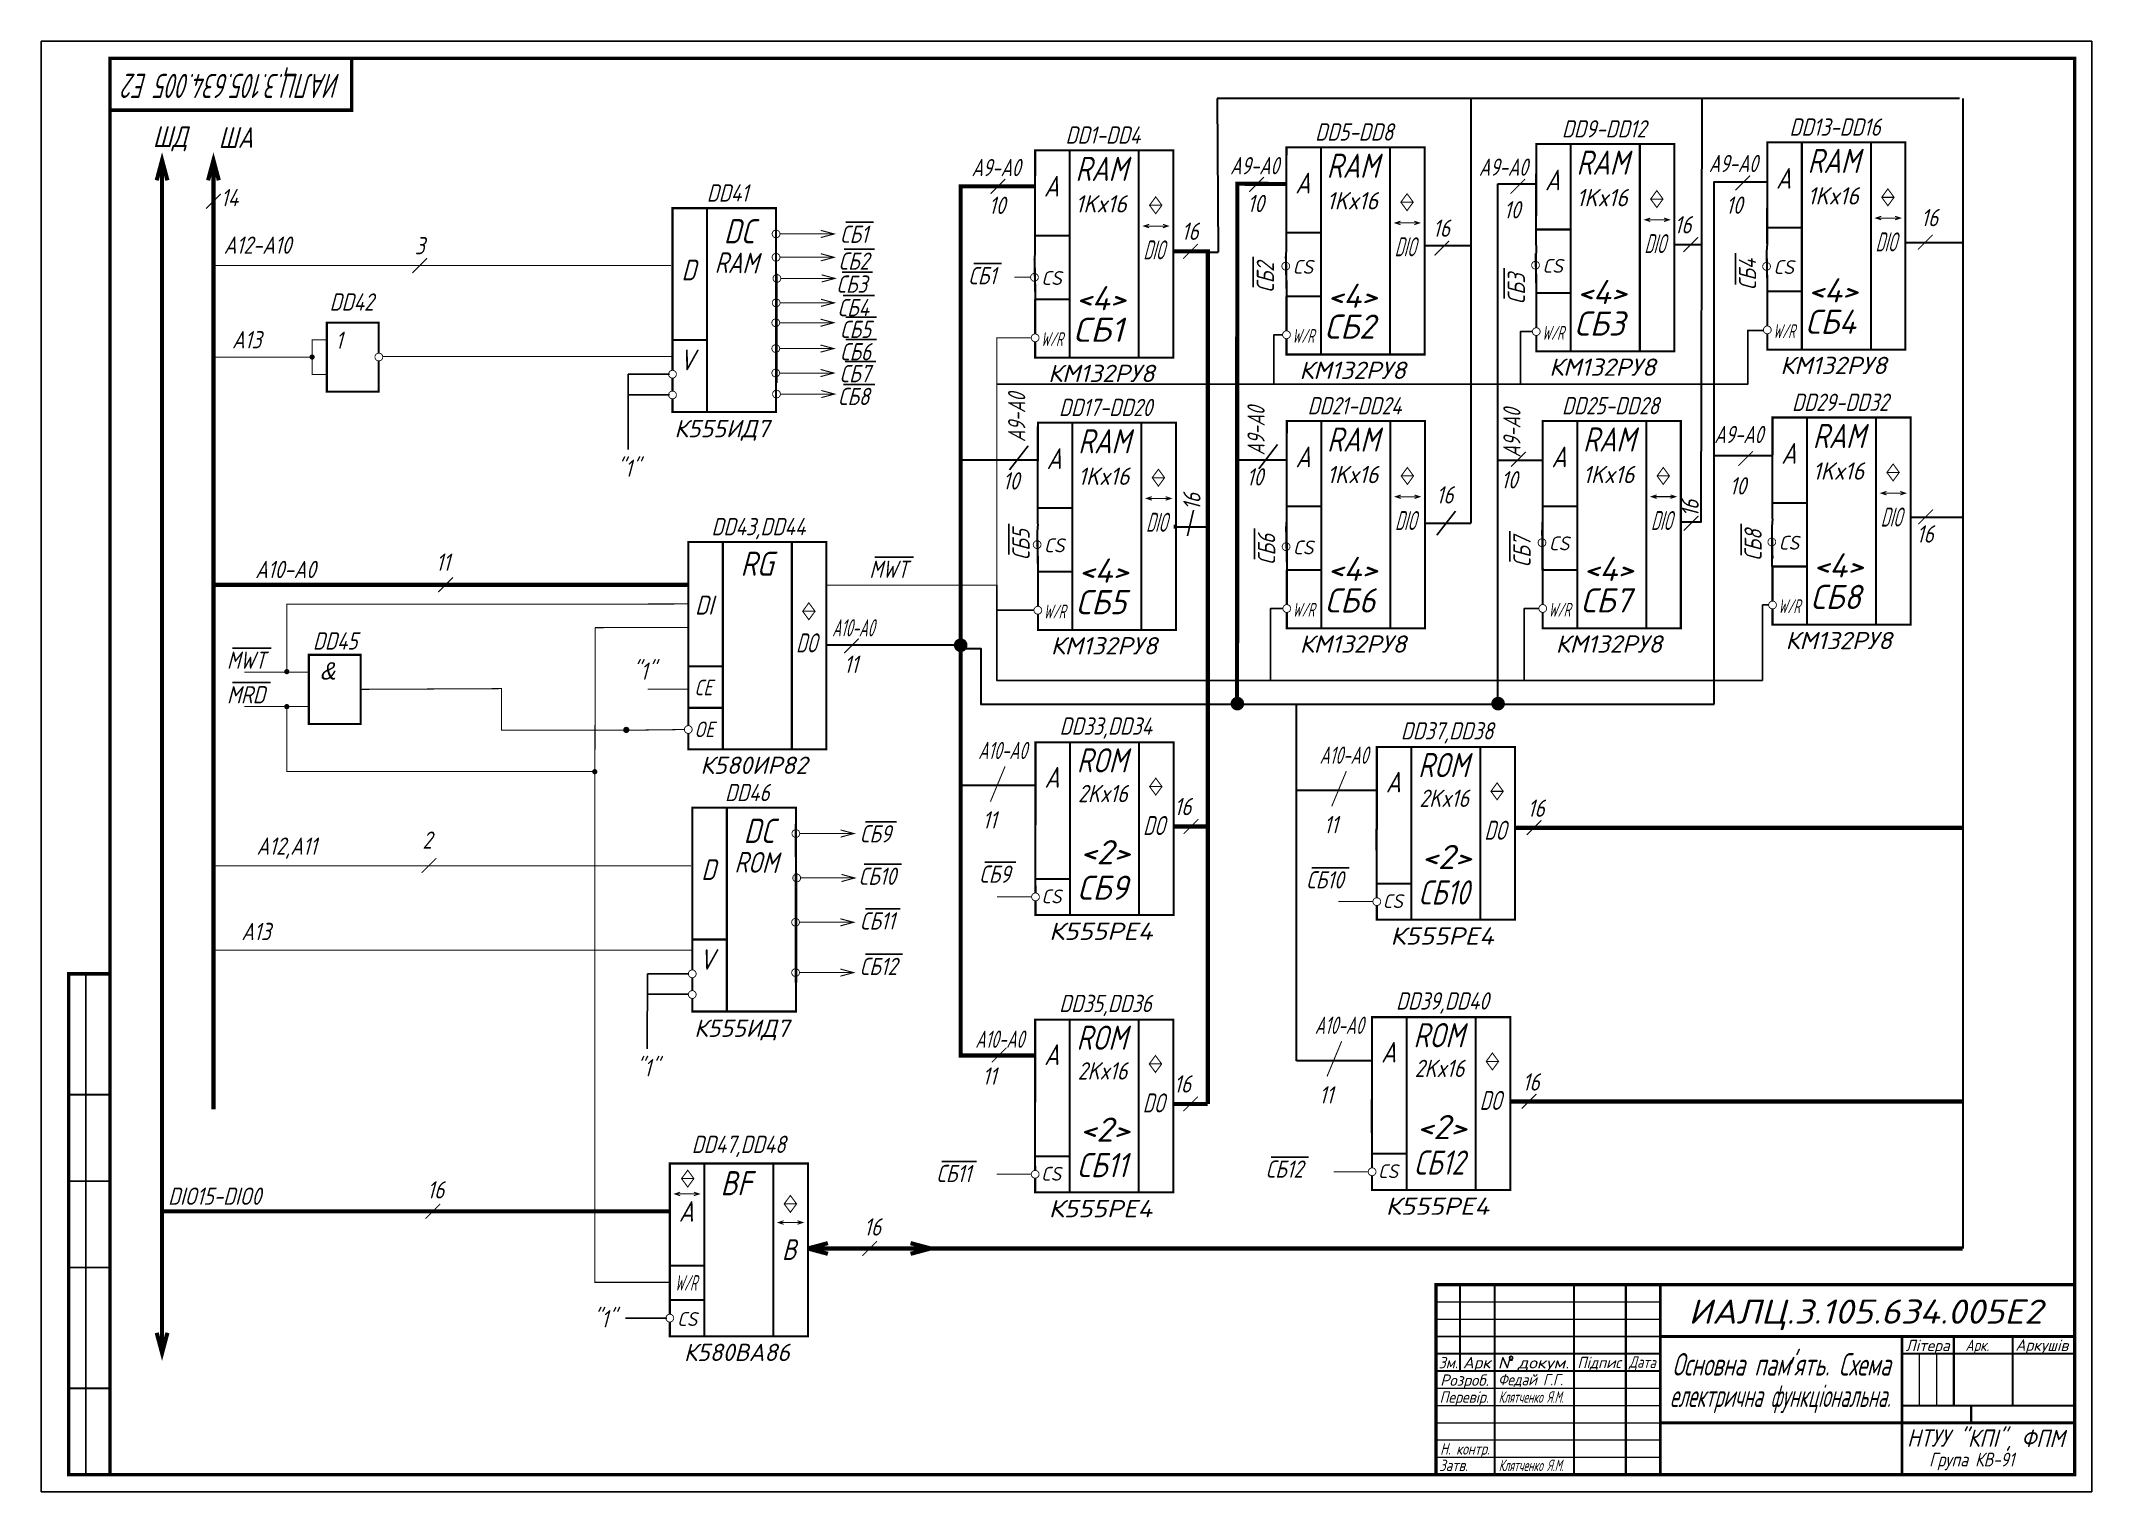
# Model space of a CAD drawing. Extents: x 0 to 594, y 0 to 420.
import ezdxf
from ezdxf.enums import TextEntityAlignment as Align

# ---------------------------------------------------------------- set-up
doc = ezdxf.new("R2010")
doc.units = 0
doc.header["$MEASUREMENT"] = 0
doc.layers.get('0').update_dxf_attribs({"linetype": 'CONTINUOUS'})
doc.styles.add('ESKD', font='eskd', dxfattribs={"oblique": 15, "height": 5})
doc.styles.get("Standard").update_dxf_attribs({"font": 'txt', "oblique": 15, "height": 5})

msp = doc.modelspace()

# ---------------------------------------------------------------- linework, layer by layer
for p, q in [((594, 420), (0, 420)), ((0, 420), (0, 0)), ((594, 0), (594, 420)), ((425.27, 38.12), (426.16, 38.12)), ((507.63, 38.98), (506.92, 37.06)), ((0, 0), (594, 0))]:
    msp.add_line(p, q)
at = {"lineweight": 30}
for p, q in [((340.64, 403.33), (340.91, 358.93)), ((414.1, 403.33), (414.1, 280.45)), ((556.6, 403.33), (556.59, 70.48)), ((414.1, 360.82), (414.1, 360.82)), ((473.05, 361.11), (480.95, 361.11)), ((539.97, 361.66), (556.6, 361.66)), ((266.36, 298.69), (266.36, 298.69)), ((414.1, 280.45), (414.1, 280.45)), ((474.93, 280.79), (480.95, 280.79)), ((541.48, 282.21), (556.59, 282.21)), ((133.39, 232.54), (133.39, 232.54))]:
    msp.add_line(p, q, dxfattribs=at)
at = {"lineweight": 60}
for p, q in [((480.95, 361.11), (480.95, 361.11)), ((328.71, 279.42), (328.06, 279.42)), ((480.95, 280.9), (480.95, 280.9))]:
    msp.add_line(p, q, dxfattribs=at)
for points, const_width in [([(20, 400), (90, 400), (90, 415)], 1), ([(36.61, 379.68), (35.06, 385.48), (33.51, 379.68)], 1.2), ([(51.49, 379.68), (49.94, 385.48), (48.38, 379.68)], 1.2), ([(287.87, 359.03), (287.93, 388.36), (327.93, 388.36), (327.93, 328.36), (287.93, 328.36), (287.93, 332.96)], 0.6), ([(297.93, 328.36), (297.93, 388.36)], 0.6), ([(317.93, 328.36), (317.93, 388.36)], 0.6), ([(360.66, 359.92), (360.71, 389.26), (400.71, 389.26), (400.71, 329.26), (360.71, 329.26), (360.71, 333.86)], 0.6), ([(370.71, 329.26), (370.71, 389.26)], 0.6), ([(390.71, 329.26), (390.71, 389.26)], 0.6), ([(433, 360.83), (433.05, 390.17), (473.05, 390.17), (473.05, 330.17), (433.05, 330.17), (433.05, 334.76)], 0.6), ([(443.05, 330.17), (443.05, 390.17)], 0.6), ([(463.05, 330.17), (463.05, 390.17)], 0.6), ([(499.92, 361.33), (499.97, 390.67), (539.97, 390.67), (539.97, 330.67), (499.97, 330.67), (499.97, 335.27)], 0.6), ([(509.97, 330.67), (509.97, 390.67)], 0.6), ([(529.97, 330.67), (529.97, 390.67)], 0.6), ([(35.06, 385.48), (35.06, 40.27)], 1.2), ([(49.94, 385.48), (49.94, 110.75)], 1.2), ([(275.02, 375.8), (279.26, 380.04)], 0.3), ([(349.92, 376.35), (354.16, 380.6)], 0.3), ([(425.61, 375.81), (429.85, 380.05)], 0.3), ([(490.74, 376.8), (494.98, 381.04)], 0.3), ([(47.81, 371.51), (52.06, 375.75)], 0.3), ([(287.93, 126.34), (266.36, 126.34), (266.37, 378.49)], 1.2), ([(287.93, 377.92), (266.36, 377.92)], 1.2), ([(346.4, 229.18), (346.4, 229.18), (346.4, 229.18), (346.47, 378.7), (360.99, 378.61)], 1.2), ([(466.18, 374.26), (469.76, 374.26)], 0.3), ([(533.1, 374.76), (536.68, 374.76)], 0.3), ([(212.88, 367.76), (212.88, 371.63), (182.88, 371.63), (182.88, 324.68)], 0.6), ([(192.88, 371.63), (192.88, 312.63)], 0.6), ([(212.88, 370.03), (212.88, 365.28)], 0.6), ([(321.05, 372.45), (324.63, 372.45)], 0.3), ([(393.84, 373.35), (397.42, 373.35)], 0.3), ([(466.06, 367.76), (464.56, 368.26), (466.06, 368.76)], 0.3), ([(464.56, 368.26), (471.55, 368.26)], 0.3), ([(470.05, 367.76), (471.55, 368.26), (470.05, 368.76)], 0.3), ([(532.98, 368.26), (531.48, 368.76), (532.98, 369.26)], 0.3), ([(531.48, 368.76), (538.47, 368.76)], 0.3), ([(536.97, 368.26), (538.47, 368.76), (536.97, 369.26)], 0.3), ([(212.88, 364.97), (212.88, 360.22)], 0.6), ([(214.01, 364.16), (229.71, 364.16)], 0.3), ([(225.85, 363.12), (229.71, 364.16), (225.85, 365.19)], 0.3), ([(287.93, 363.65), (297.93, 363.65)], 0.6), ([(320.94, 365.95), (319.44, 366.45), (320.94, 366.95)], 0.3), ([(319.44, 366.45), (326.42, 366.45)], 0.3), ([(324.92, 365.95), (326.42, 366.45), (324.92, 366.95)], 0.3), ([(360.71, 364.55), (370.71, 364.55)], 0.6), ([(393.72, 366.85), (392.22, 367.35), (393.72, 367.85)], 0.3), ([(392.22, 367.35), (399.21, 367.35)], 0.3), ([(397.71, 366.85), (399.21, 367.35), (397.71, 367.85)], 0.3), ([(433.05, 365.45), (443.05, 365.45)], 0.6), ([(475.66, 358.94), (479.9, 363.18)], 0.3), ([(499.97, 365.96), (509.97, 365.96)], 0.6), ([(543.6, 359.65), (547.84, 363.89)], 0.3), ([(107.57, 352.89), (111.81, 357.14)], 0.3), ([(212.88, 361.33), (212.88, 354.33)], 0.6), ([(212.88, 361.03), (212.88, 354.03)], 0.6), ([(212.88, 357.4), (212.88, 352.65)], 0.6), ([(214.01, 357.4), (229.71, 357.4)], 0.3), ([(225.85, 356.36), (229.71, 357.4), (225.85, 358.43)], 0.3), ([(287.93, 347.48), (287.74, 356.79)], 0.6), ([(327.93, 359.14), (337.93, 359.14), (337.93, 112.33)], 1.2), ([(330.81, 357.02), (335.05, 361.27)], 0.3), ([(360.71, 348.37), (360.52, 357.69)], 0.6), ([(403.59, 357.92), (407.83, 362.16)], 0.3), ([(433.05, 349.28), (432.86, 358.59)], 0.6), ([(499.97, 349.78), (499.78, 359.1)], 0.6), ([(49.94, 355), (182.44, 355)], 0.3), ([(214.26, 351.29), (229.96, 351.29)], 0.3), ([(226.1, 350.25), (229.96, 351.29), (226.1, 352.32)], 0.3), ([(286.65, 351.63), (281.87, 351.63)], 0.3), ([(225.88, 343.18), (229.74, 344.21), (225.88, 345.25)], 0.3), ([(287.93, 335.21), (287.93, 345.23)], 0.6), ([(287.93, 345.23), (297.93, 345.23)], 0.6), ([(360.71, 346.12), (370.71, 346.12)], 0.6), ([(360.71, 336.11), (360.71, 346.12)], 0.6), ([(433.05, 337.01), (433.05, 347.03)], 0.6), ([(433.05, 347.03), (443.05, 347.03)], 0.6), ([(499.97, 337.52), (499.97, 347.53)], 0.6), ([(499.97, 347.53), (509.97, 347.53)], 0.6), ([(97.78, 327.34), (97.78, 318.47), (82.78, 318.47), (82.78, 338.47), (97.78, 338.47), (97.78, 329.59)], 0.6), ([(213.92, 338.46), (229.62, 338.46)], 0.3), ([(214.04, 344.21), (229.74, 344.21)], 0.3), ([(225.76, 337.42), (229.62, 338.46), (225.76, 339.49)], 0.3), ([(83.16, 333.48), (78.55, 333.48), (78.55, 323.48), (83.16, 323.48)], 0.3), ([(182.88, 333.48), (192.88, 333.48)], 0.6), ([(286.8, 334.08), (276.8, 334.08), (276.8, 315)], 0.3), ([(78.55, 328.48), (49.94, 328.48)], 0.3), ([(182.88, 328.68), (98.96, 328.68)], 0.3), ([(213.92, 330.98), (229.62, 330.98)], 0.3), ([(225.76, 329.94), (229.62, 330.98), (225.76, 332.01)], 0.3), ([(182.88, 322.43), (182.88, 318.68)], 0.6), ([(182.88, 316.43), (182.88, 312.63), (212.88, 312.63), (212.88, 321.03)], 0.6), ([(213.92, 323.9), (229.62, 323.9)], 0.3), ([(225.76, 322.86), (229.62, 323.9), (225.76, 324.93)], 0.3), ([(214.13, 317.81), (229.83, 317.81)], 0.3), ([(225.97, 316.78), (229.83, 317.81), (225.97, 318.85)], 0.3), ([(276.8, 315), (276.8, 315), (276.82, 262.52), (227.46, 262.52)], 0.3), ([(288.65, 280.18), (288.71, 309.51), (328.71, 309.51), (328.71, 249.51), (288.71, 249.51), (288.71, 254.11)], 0.6), ([(298.71, 249.51), (298.71, 309.51)], 0.6), ([(318.71, 249.51), (318.71, 309.51)], 0.6), ([(360.75, 280.67), (360.81, 310.01), (400.81, 310.01), (400.81, 250.01), (360.81, 250.01), (360.81, 254.6)], 0.6), ([(370.81, 250.01), (370.81, 310.01)], 0.6), ([(390.81, 250.01), (390.81, 310.01)], 0.6), ([(434.87, 280.68), (434.93, 310.02), (474.93, 310.02), (474.93, 250.02), (434.93, 250.02), (434.93, 254.61)], 0.6), ([(444.93, 250.02), (444.93, 310.02)], 0.6), ([(464.93, 250.02), (464.93, 310.02)], 0.6), ([(501.43, 281.69), (501.48, 311.03), (541.48, 311.03), (541.48, 251.03), (501.48, 251.03), (501.48, 255.62)], 0.6), ([(511.48, 251.03), (511.48, 311.03)], 0.6), ([(531.48, 251.03), (531.48, 311.03)], 0.6), ([(425.75, 296.81), (430, 301.05)], 0.3), ([(491.56, 297.01), (495.8, 301.25)], 0.3), ([(321.83, 293.6), (325.41, 293.6)], 0.3), ([(393.94, 294.1), (397.51, 294.1)], 0.3), ([(468.05, 294.11), (471.63, 294.11)], 0.3), ([(534.61, 295.12), (538.19, 295.12)], 0.3), ([(321.72, 287.1), (320.22, 287.6), (321.72, 288.1)], 0.3), ([(320.22, 287.6), (327.2, 287.6)], 0.3), ([(325.7, 287.1), (327.2, 287.6), (325.7, 288.1)], 0.3), ([(360.81, 285.29), (370.81, 285.29)], 0.6), ([(393.82, 287.59), (392.32, 288.09), (393.82, 288.59)], 0.3), ([(392.32, 288.09), (399.3, 288.09)], 0.3), ([(397.8, 287.59), (399.3, 288.09), (397.8, 288.59)], 0.3), ([(434.93, 285.3), (444.93, 285.3)], 0.6), ([(467.94, 287.61), (466.44, 288.11), (467.94, 288.61)], 0.3), ([(466.44, 288.11), (473.42, 288.11)], 0.3), ([(471.92, 287.61), (473.42, 288.11), (471.92, 288.61)], 0.3), ([(501.48, 286.31), (511.48, 286.31)], 0.6), ([(534.5, 288.62), (533, 289.12), (534.5, 289.62)], 0.3), ([(533, 289.12), (539.98, 289.12)], 0.3), ([(538.48, 288.62), (539.98, 289.12), (538.48, 289.62)], 0.3), ([(288.71, 284.8), (298.71, 284.8)], 0.6), ([(475.77, 278.31), (480.01, 282.55)], 0.3), ([(501.48, 270.14), (501.29, 279.45)], 0.6), ([(543.7, 280.16), (547.95, 284.4)], 0.3), ([(187.46, 221.82), (187.46, 274.98), (227.46, 274.98), (227.46, 214.98), (187.46, 214.98), (187.46, 219.57)], 0.6), ([(197.46, 214.98), (197.46, 274.98)], 0.6), ([(217.46, 214.98), (217.46, 274.98)], 0.6), ([(288.71, 268.63), (288.52, 277.94)], 0.6), ([(360.81, 269.12), (360.62, 278.43)], 0.6), ([(434.93, 269.13), (434.74, 278.44)], 0.6), ([(501.48, 257.87), (501.48, 267.89)], 0.6), ([(501.48, 267.89), (511.48, 267.89)], 0.6), ([(187.46, 262.6), (49.94, 262.6)], 1.2), ([(115.05, 260.48), (119.29, 264.72)], 0.3), ([(288.71, 256.36), (288.71, 266.38)], 0.6), ([(288.71, 266.38), (298.71, 266.38)], 0.6), ([(360.81, 256.85), (360.81, 266.87)], 0.6), ([(360.81, 266.87), (370.81, 266.87)], 0.6), ([(434.93, 256.86), (434.93, 266.88)], 0.6), ([(434.93, 266.88), (444.93, 266.88)], 0.6), ([(151.16, 257), (151.16, 257), (151.16, 257), (71.18, 257), (71.18, 237.33)], 0.3), ([(187.46, 257.05), (151.16, 257)], 0.3), ([(160.49, 250.19), (160.43, 208.71)], 0.3), ([(187.53, 250.23), (160.49, 250.19)], 0.3), ([(220.59, 254.93), (224.17, 254.93)], 0.3), ([(232.62, 242.8), (236.86, 247.04)], 0.3), ([(187.46, 238.98), (197.46, 238.98)], 0.6), ([(77.56, 237.33), (58.87, 237.33)], 0.3), ([(169.43, 220.49), (133.39, 220.49), (133.39, 232.54), (92.56, 232.33), (92.56, 232.33)], 0.3), ([(187.46, 232.4), (175.71, 232.4)], 0.3), ([(77.56, 227.33), (58.87, 227.33)], 0.3), ([(182.11, 60.68), (160.43, 60.68), (160.43, 208.56), (71.18, 208.56), (71.18, 227.33)], 0.3), ([(187.46, 226.98), (197.46, 226.98)], 0.6), ([(169.43, 220.49), (186.34, 220.7)], 0.3), ([(288.03, 193.05), (288.03, 217.01), (328.03, 217.01), (328.03, 167.01), (288.03, 167.01), (288.03, 171.13)], 0.6), ([(298.03, 167.01), (298.03, 217.01)], 0.6), ([(318.03, 167.01), (318.03, 217.01)], 0.6), ([(386.87, 191.68), (386.87, 215.64), (426.87, 215.64), (426.87, 165.64), (386.87, 165.64), (386.87, 169.76)], 0.6), ([(396.87, 165.64), (396.87, 215.64)], 0.6), ([(416.87, 165.64), (416.87, 215.64)], 0.6), ([(274.97, 199.82), (279.21, 210.03)], 0.3), ([(373.81, 198.45), (378.05, 208.66)], 0.3), ([(321.07, 204.18), (324.65, 204.18)], 0.3), ([(419.92, 202.81), (423.5, 202.81)], 0.3), ([(218.62, 194.2), (218.62, 198.07), (188.62, 198.07), (188.62, 151.12)], 0.6), ([(198.62, 198.07), (198.62, 139.07)], 0.6), ([(218.62, 196.47), (218.62, 191.72)], 0.6), ([(218.62, 191.41), (218.62, 186.66)], 0.6), ([(219.74, 190.6), (235.44, 190.6)], 0.3), ([(231.58, 189.56), (235.44, 190.6), (231.58, 191.63)], 0.3), ([(287.96, 183.45), (287.94, 193.27), (288.02, 173.37)], 0.6), ([(328.03, 192.62), (338.03, 192.62)], 1.2), ([(330.91, 190.5), (335.15, 194.74)], 0.3), ([(386.8, 182.08), (386.78, 191.9), (386.86, 172)], 0.6), ([(427.16, 192.25), (556.59, 192.25)], 1.2), ([(430.31, 190.21), (434.55, 194.45)], 0.3), ([(218.62, 187.46), (218.62, 180.46)], 0.6), ([(49.94, 181.25), (188.24, 181.25)], 0.3), ([(110.25, 179.23), (114.49, 183.47)], 0.3), ([(218.62, 183.84), (218.62, 179.09)], 0.6), ([(231.83, 176.69), (235.69, 177.73), (231.83, 178.76)], 0.3), ([(219.99, 177.73), (235.69, 177.73)], 0.3), ([(286.95, 172.27), (276.9, 172.26)], 0.3), ([(288.03, 177.47), (298.03, 177.47)], 0.6), ([(386.87, 176.1), (396.87, 176.1)], 0.6), ([(385.8, 170.9), (375.75, 170.89)], 0.3), ([(219.66, 164.9), (235.36, 164.9)], 0.3), ([(231.49, 163.86), (235.36, 164.9), (231.49, 165.93)], 0.3), ([(49.94, 156.87), (188.49, 156.87)], 0.3), ([(188.62, 159.92), (198.62, 159.92)], 0.6), ([(20, 5), (8, 5), (8, 150), (20, 150)], 1), ([(13, 5), (13, 150)], 0.5), ([(188.62, 148.87), (188.62, 145.12)], 0.6), ([(219.66, 150.34), (235.36, 150.34)], 0.3), ([(231.49, 149.3), (235.36, 150.34), (231.49, 151.37)], 0.3), ([(188.62, 142.87), (188.62, 139.07), (218.62, 139.07), (218.62, 147.47)], 0.6), ([(287.93, 112.76), (287.93, 136.72), (327.93, 136.72), (327.93, 86.72), (287.93, 86.72), (287.93, 90.84)], 0.6), ([(297.93, 86.72), (297.93, 136.72)], 0.6), ([(317.93, 86.72), (317.93, 136.72)], 0.6), ([(385.51, 113.49), (385.51, 137.44), (425.51, 137.44), (425.51, 87.44), (385.51, 87.44), (385.51, 91.57)], 0.6), ([(395.51, 87.44), (395.51, 137.44)], 0.6), ([(415.51, 87.44), (415.51, 137.44)], 0.6), ([(275.35, 124.36), (279.59, 128.6)], 0.3), ([(372.45, 120.26), (376.69, 130.46)], 0.3), ([(418.56, 124.62), (422.14, 124.62)], 0.3), ([(320.97, 123.89), (324.55, 123.89)], 0.3), ([(8, 115), (20, 115)], 0.5), ([(287.86, 103.16), (287.84, 112.98), (287.92, 93.08)], 0.6), ([(327.93, 112.33), (337.93, 112.33)], 1.2), ([(330.81, 110.21), (335.05, 114.45)], 0.3), ([(385.44, 103.89), (385.42, 113.7), (385.5, 93.8)], 0.6), ([(425.7, 113.01), (556.59, 113.01)], 1.2), ([(428.85, 110.97), (433.09, 115.22)], 0.3), ([(182.11, 61.81), (182.11, 95.07), (222.11, 95.07), (222.11, 45.07), (182.11, 45.07), (182.11, 49.2)], 0.6), ([(192.11, 45.07), (192.11, 95.07)], 0.6), ([(212.11, 45.07), (212.11, 95.07)], 0.6), ([(287.93, 97.18), (297.93, 97.18)], 0.6), ([(385.51, 97.91), (395.51, 97.91)], 0.6), ([(8, 90), (20, 90)], 0.5), ([(185.51, 90.71), (189.08, 90.71)], 0.3), ([(286.85, 91.98), (276.8, 91.97)], 0.3), ([(384.44, 92.7), (374.39, 92.69)], 0.3), ([(111.36, 79.1), (115.6, 83.34)], 0.3), ([(185.1, 85.78), (183.6, 86.28), (185.1, 86.78)], 0.3), ([(183.6, 86.28), (190.58, 86.28)], 0.3), ([(189.08, 85.78), (190.58, 86.28), (189.08, 86.78)], 0.3), ([(215.24, 83.39), (218.82, 83.39)], 0.3), ([(182.11, 81.22), (35.06, 81.22)], 1.2), ([(215.08, 77.5), (213.58, 78), (215.08, 78.5)], 0.3), ([(213.58, 78), (220.57, 78)], 0.3), ([(219.07, 77.5), (220.57, 78), (219.07, 78.5)], 0.3), ([(222.11, 70.48), (227.9, 72.03)], 1.2), ([(237.87, 68.36), (242.11, 72.6)], 0.3), ([(251.84, 68.93), (257.63, 70.48), (251.84, 72.03)], 1.2), ([(182.11, 65.53), (192.11, 65.53)], 0.6), ([(222.11, 70.48), (556.59, 70.48)], 1.2), ([(222.11, 70.48), (227.9, 68.93)], 1.2), ([(8, 65), (20, 65)], 0.5), ([(182.11, 51.45), (182.11, 61.81)], 0.6), ([(404, 5), (404, 60), (589, 60)], 1), ([(411, 60), (411, 35)], 0.6), ([(421, 5), (421, 60)], 0.6), ([(444, 5), (444, 60)], 0.6), ([(459, 5), (459, 60)], 0.6), ([(469, 5), (469, 60)], 0.8), ([(182.11, 55.53), (192.11, 55.53)], 0.6), ([(404, 55), (469, 55)], 0.4), ([(404, 50), (469, 50)], 0.4), ([(36.61, 46.07), (35.06, 40.27), (33.51, 46.07)], 1.2), ([(404, 45), (469, 45)], 0.4), ([(469, 45), (589, 45)], 0.8), ([(539, 5), (539, 45)], 0.8), ([(554, 25), (554, 45)], 0.6), ([(571, 25), (571, 45)], 0.6), ([(404, 40), (469, 40)], 0.6), ([(539, 40), (589, 40)], 0.6), ([(544, 25), (544, 40)], 0.4), ([(549, 25), (549, 40)], 0.4), ([(8, 30), (20, 30)], 0.5), ([(404, 35), (469, 35)], 0.6), ([(404, 30), (469, 30)], 0.4), ([(404, 25), (469, 25)], 0.4), ([(539, 25), (589, 25)], 0.6), ([(559, 20), (559, 25)], 0.6), ([(404, 20), (469, 20)], 0.4), ([(469, 20), (589, 20)], 0.8), ([(404, 15), (469, 15)], 0.4), ([(404, 10), (469, 10)], 0.4)]:
    msp.add_lwpolyline(points, dxfattribs=dict(const_width=const_width))
for points, const_width in [([(20, 415), (20, 5), (589, 5), (589, 415)], 1), ([(322.84, 370.02), (324.63, 372.45), (322.84, 374.89), (321.05, 372.45)], 0.3), ([(395.63, 370.91), (397.42, 373.35), (395.63, 375.79), (393.84, 373.35)], 0.3), ([(467.97, 371.82), (469.76, 374.26), (467.97, 376.7), (466.18, 374.26)], 0.3), ([(534.89, 372.32), (536.68, 374.76), (534.89, 377.2), (533.1, 374.76)], 0.3), ([(536.4, 292.68), (538.19, 295.12), (536.4, 297.56), (534.61, 295.12)], 0.3), ([(323.62, 291.17), (325.41, 293.6), (323.62, 296.04), (321.83, 293.6)], 0.3), ([(395.73, 291.66), (397.51, 294.1), (395.73, 296.54), (393.94, 294.1)], 0.3), ([(469.84, 291.67), (471.63, 294.11), (469.84, 296.55), (468.05, 294.11)], 0.3), ([(222.38, 252.49), (224.17, 254.93), (222.38, 257.37), (220.59, 254.93)], 0.3), ([(77.56, 222.33), (77.56, 242.33), (92.56, 242.33), (92.56, 222.33)], 0.6), ([(322.86, 201.74), (324.65, 204.18), (322.86, 206.62), (321.07, 204.18)], 0.3), ([(421.71, 200.37), (423.5, 202.81), (421.71, 205.25), (419.92, 202.81)], 0.3), ([(322.76, 121.45), (324.55, 123.89), (322.76, 126.33), (320.97, 123.89)], 0.3), ([(420.35, 122.18), (422.14, 124.62), (420.35, 127.06), (418.56, 124.62)], 0.3), ([(187.3, 88.27), (189.08, 90.71), (187.3, 93.14), (185.51, 90.71)], 0.3), ([(217.03, 80.95), (218.82, 83.39), (217.03, 85.82), (215.24, 83.39)], 0.3)]:
    msp.add_lwpolyline(points, close=True, dxfattribs=dict(const_width=const_width))
at = {"lineweight": 30}
for points in [[(555.63, 403.33), (340.64, 403.33)], [(480.84, 280.79), (481.12, 403.33), (481.12, 403.33), (481.12, 403.33)], [(421.97, 229.18), (421.97, 378.64)], [(421.97, 378.64), (433.03, 378.64)], [(484.6, 228.9), (484.6, 379.26), (484.6, 379.26), (499.95, 379.26)], [(484.6, 228.06), (484.6, 379.26), (484.6, 379.26), (499.95, 379.26)], [(212.88, 357.4), (212.88, 366.9)], [(287.87, 359.03), (287.74, 356.79), (287.93, 347.48), (287.93, 345.23)], [(334.26, 358.93), (340.91, 358.93)], [(337.93, 359.14), (337.93, 279.42)], [(360.66, 359.92), (360.52, 357.69), (360.71, 348.37), (360.71, 346.12)], [(400.71, 360.82), (414.1, 360.82)], [(433, 360.83), (432.91, 356.23), (433.05, 349.28), (433.05, 347.03)], [(499.92, 361.33), (499.78, 359.1), (499.97, 349.78), (499.97, 347.53)], [(288.69, 298.69), (266.36, 298.69)], [(360.79, 298.68), (346.43, 298.68)], [(434.91, 298.57), (421.97, 298.57)], [(501.48, 299.89), (484.6, 299.89)], [(288.65, 280.18), (288.52, 277.94), (288.71, 268.63), (288.71, 266.38)], [(328.06, 279.42), (337.93, 279.42)], [(360.62, 278.43), (360.75, 280.67), (360.81, 269.12), (360.81, 266.87)], [(400.81, 280.45), (414.1, 280.45)], [(434.87, 280.68), (434.74, 278.44), (434.74, 269.13), (434.93, 266.88), (434.87, 280.68), (434.85, 266.88), (434.87, 280.68)], [(501.43, 281.69), (501.29, 279.45), (501.29, 270.14), (501.29, 267.89)], [(265.37, 245.11), (227.46, 245.11)], [(267.34, 244.12), (272.19, 244.12), (272.19, 244.12), (272.19, 228.06), (272.19, 228.06), (484.6, 228.06)], [(363.6, 124.84), (363.6, 228.06)], [(288.03, 204.52), (266.36, 204.52)], [(387.1, 203.09), (363.6, 203.09)], [(218.62, 183.84), (218.62, 193.34)], [(385.27, 124.84), (363.6, 124.84)]]:
    msp.add_lwpolyline(points, dxfattribs=at)
for points, const_width in [([(211.76, 364.16, 1), (214.01, 364.16, 1)], 0.25), ([(211.76, 357.4, 1), (214.01, 357.4, 1)], 0.25), ([(212.01, 351.29, 1), (214.26, 351.29, 1)], 0.25), ([(286.59, 351.6, 1), (288.84, 351.6, 1)], 0.25), ([(359.37, 354.83, 1), (361.62, 354.83, 1)], 0.25), ([(431.71, 355.11, 1), (433.96, 355.11, 1)], 0.25), ([(498.63, 354.77, 1), (500.88, 354.77, 1)], 0.25), ([(211.79, 344.21, 1), (214.04, 344.21, 1)], 0.25), ([(211.67, 338.46, 1), (213.92, 338.46, 1)], 0.25), ([(286.8, 334.08, 1), (289.05, 334.08, 1)], 0.25), ([(359.59, 334.98, 1), (361.84, 334.98, 1)], 0.25), ([(431.93, 335.89, 1), (434.18, 335.89, 1)], 0.25), ([(498.85, 336.39, 1), (501.1, 336.39, 1)], 0.25), ([(78.13, 328.53, 1), (78.88, 328.53, 1)], 0.75), ([(96.71, 328.53, 1), (98.96, 328.53, 1)], 0.25), ([(211.67, 330.98, 1), (213.92, 330.98, 1)], 0.25), ([(181.76, 323.55, 1), (184.01, 323.55, 1)], 0.25), ([(211.67, 323.9, 1), (213.92, 323.9, 1)], 0.25), ([(181.76, 317.55, 1), (184.01, 317.55, 1)], 0.25), ([(211.88, 317.81, 1), (214.13, 317.81, 1)], 0.25), ([(287.37, 274.22, 1), (289.62, 274.22, 1)], 0.25), ([(359.47, 273.63, 1), (361.72, 273.63, 1)], 0.25), ([(433.59, 274.79, 1), (435.84, 274.79, 1)], 0.25), ([(500.15, 274.99, 1), (502.4, 274.99, 1)], 0.25), ([(287.58, 255.23, 1), (289.83, 255.23, 1)], 0.25), ([(359.68, 255.73, 1), (361.93, 255.73, 1)], 0.25), ([(433.8, 255.74, 1), (436.05, 255.74, 1)], 0.25), ([(500.36, 256.75, 1), (502.61, 256.75, 1)], 0.25), ([(265.37, 245.11, 1), (267.34, 245.11, 1)], 1.97), ([(70.8, 237.46, 1), (71.55, 237.46, 1)], 0.75), ([(70.81, 227.33, 1), (71.56, 227.33, 1)], 0.75), ([(345.51, 228.2, 1), (347.47, 228.2, 1)], 1.97), ([(421.02, 228.2, 1), (422.98, 228.2, 1)], 1.97), ([(169.05, 220.59, 1), (169.95, 220.59, 1)], 0.897), ([(186.34, 220.7, 1), (188.59, 220.7, 1)], 0.25), ([(159.99, 208.5, 1), (160.74, 208.5, 1)], 0.75), ([(217.49, 190.6, 1), (219.74, 190.6, 1)], 0.25), ([(217.74, 177.73, 1), (219.99, 177.73, 1)], 0.25), ([(286.9, 172.25, 1), (289.15, 172.25, 1)], 0.25), ([(385.75, 170.88, 1), (388, 170.88, 1)], 0.25), ([(217.41, 164.9, 1), (219.66, 164.9, 1)], 0.25), ([(187.49, 149.99, 1), (189.74, 149.99, 1)], 0.25), ([(217.41, 150.34, 1), (219.66, 150.34, 1)], 0.25), ([(187.49, 143.99, 1), (189.74, 143.99, 1)], 0.25), ([(286.8, 91.96, 1), (289.05, 91.96, 1)], 0.25), ([(384.39, 92.69, 1), (386.64, 92.69, 1)], 0.25), ([(180.98, 50.32, 1), (183.23, 50.32, 1)], 0.25)]:
    msp.add_lwpolyline(points, format="xyb", close=True, dxfattribs=dict(const_width=const_width))
at = {"lineweight": 40}
for points in [[(212.88, 352.65), (212.88, 321.03)], [(218.62, 179.09), (218.62, 147.47)]]:
    msp.add_lwpolyline(points, dxfattribs=at)
for points in [[(359.59, 334.98), (357.09, 334.98), (357.09, 320.66)], [(431.93, 335.89), (428.47, 335.89), (428.47, 335.89), (428.47, 320.66)], [(458.38, 320.66), (494.29, 320.66), (494.29, 336.24), (498.85, 336.24)], [(170.09, 323.53), (170.06, 301.76)], [(170.09, 323.53), (182.05, 323.53)], [(169.98, 317.59), (181.98, 317.59)], [(276.8, 320.66), (458.38, 320.66)], [(358.14, 303.21), (352.74, 296.19)], [(285.9, 302.86), (280.5, 295.85)], [(333.8, 284.22), (332.09, 276.76)], [(409.67, 283.95), (404.27, 276.94)], [(276.82, 262.52), (276.82, 234.9), (276.82, 234.9), (498.58, 234.9)], [(359.68, 255.73), (356.08, 255.73), (356.08, 255.73), (356.08, 234.9)], [(433.8, 255.74), (429.55, 255.74), (429.55, 234.9)], [(498.58, 234.9), (498.58, 256.76), (500.36, 256.76)], [(287.58, 255.23), (276.82, 255.23)], [(175.63, 149.99), (175.6, 128.23)], [(175.63, 149.99), (187.58, 149.99)], [(175.52, 144.06), (187.52, 144.06)], [(169.32, 50.34), (181.28, 50.34)]]:
    msp.add_lwpolyline(points)
msp.add_circle((425.77, 38.81), 0.462)

# ---------------------------------------------------------------- texts
at = {"style": 'ESKD', "oblique": 15}
for s, height, rotation, width, p, p2 in [('ИАЛЦ.3.105.634.005 Е2', 7, 180, 0.506015, (86.81, 410.51), (24.4, 410.51)), ('RAM', 6, 359.07666, 0.743471, (195.09, 352.91), (207.62, 352.7)), ('A9-A0', 5, 90, 0.571587, (285.07, 303.93), (285.07, 318.08)), ('A9-A0', 5, 90, 0.571587, (354.4, 300.04), (354.4, 314.19)), ('A9-A0', 5, 90, 0.571587, (428.5, 299.45), (428.5, 313.6)), ('ROM', 6, 359.07666, 0.743471, (200.82, 179.34), (213.36, 179.14)), ('Аркушiв', 3.3, 359.39869, 0.796393, (571.83, 40.92), (587.1, 40.76)), ('Дата', 3.3, 358.38396, 0.544227, (459.92, 36.04), (467.61, 35.83)), ('НТУУ "КПI", ФПМ', 5, 359.79852, 0.70879, (540.43, 13.14), (585.99, 12.98))]:
    msp.add_text(s, height=height, rotation=rotation, dxfattribs=dict(at, width=width)).set_placement(p, p2, align=Align.FIT)
for s, height, p in [('ШД', 6, (32.38, 389.3)), ('ША', 6, (51.42, 389.06)), ('14', 5, (52.07, 372.16)), ('10', 5, (274.5, 369.93)), ('10', 5, (349.39, 370.48)), ('10', 5, (487.98, 369.99)), ('16', 5, (403.1, 363.34)), ('10', 5, (423.66, 368.64)), ('16', 5, (473.05, 364.32)), ('16', 5, (544.49, 366.39)), ('A12-A10', 5, (52.94, 358.42)), ('%%OСБ1', 5, (231.47, 361.58)), ('16', 5, (330.32, 362.44)), ('%%OСБ2', 5, (231.02, 353.79)), ('%%OСБ3', 5, (230.4, 347.12)), ('%%OСБ1', 5, (268.59, 349.58)), ('%%OСБ4', 5, (230.73, 340.34)), ('%%OСБ5', 5, (231.46, 334.03)), ('A13', 5, (55.34, 331.04)), ('1', 5, (85.28, 330.92)), ('%%OСБ6', 5, (231.46, 327.56)), ('%%OСБ7', 5, (231.31, 321.24)), ('%%OСБ8', 5, (230.85, 314.62)), ('"1"', 5, (166.75, 293.84)), ('10', 5, (278.54, 290.17)), ('10', 5, (349.17, 291.33)), ('16', 5, (404.11, 286.13)), ('10', 5, (422.85, 290.5)), ('10', 5, (489.04, 288.73)), ('16', 5, (543.2, 274.8)), ('A10-A0', 5, (62.04, 264.54)), ('"1"', 5, (171.27, 235.13)), ('CE', 4.5, (189.2, 230.62)), ('OE', 4.5, (189.2, 218.5)), ('11', 5, (272.69, 192.03)), ('16', 5, (328.22, 195.91)), ('16', 5, (430.52, 195.42)), ('%%OСБ9', 5, (237.2, 188.02)), ('11', 5, (371.54, 190.66)), ('A12,A11', 5, (62.44, 184.46)), ('%%OСБ10', 5, (236.83, 175.74)), ('%%OСБ9', 5, (271.77, 176.34)), ('%%OСБ10', 5, (366.45, 174.69)), ('%%OСБ11', 5, (237.22, 162.8)), ('A13', 5, (58.04, 159.73)), ('%%OСБ12', 5, (237.15, 149.63)), ('"1"', 5, (172.29, 120.3)), ('11', 5, (272.64, 117.88)), ('16', 5, (328.12, 115.62)), ('16', 5, (429.07, 116.18)), ('11', 5, (370.18, 112.46)), ('%%OСБ11', 5, (259.33, 89.68)), ('%%OСБ12', 5, (354.71, 90.96)), ('16', 5, (111.84, 84.97)), ('DIO15-DIO0', 5, (36.8, 83.12)), ('16', 5, (238.35, 74.22)), ('"1"', 5, (159.87, 47.64)), ('Арк.', 3.3, (557.34, 40.81)), ('Затв.', 3.3, (404.95, 6.06)), ('Група КВ-91', 4, (546.82, 7.37))]:
    msp.add_text(s, height=height, dxfattribs=at).set_placement(p)
for s, height, p in [('DD1-DD4', 5, (307.53, 390.28)), ('DD5-DD8', 5, (380.31, 391.18)), ('DD9-DD12', 5, (452.65, 392.08)), ('DD13-DD16', 5, (519.58, 392.59)), ('A', 6, (292.64, 374.98)), ('A', 6, (365.42, 375.87)), ('A', 6, (437.76, 376.78)), ('A', 6, (504.68, 377.28)), ('DD41', 5, (198.81, 373.53)), ('DC', 7, (202.21, 361.44)), ('3', 5, (109.69, 358.27)), ('D', 6, (187.56, 350.71)), ('DD42', 5, (89.94, 341.96)), ('V', 6, (187.08, 324.7)), ('DD17-DD20', 5, (308.31, 311.43)), ('DD21-DD24', 5, (380.41, 311.92)), ('DD25-DD28', 5, (454.53, 311.94)), ('DD29-DD32', 5, (521.09, 312.94)), ('A', 6, (506.19, 297.64)), ('A', 6, (293.42, 296.13)), ('A', 6, (365.52, 296.62)), ('A', 6, (439.64, 296.63)), ('DD43,DD44', 5, (207.76, 276.94)), ('11', 5, (116.39, 266.65)), ('RG', 7, (207.32, 265.2)), ('DI', 5.5, (192.04, 253.97)), ('DD45', 5, (85.19, 243.85)), ('11', 5, (234.57, 237.09)), ('DD33,DD34', 5, (308.38, 219.19)), ('DD37,DD38', 5, (407.22, 217.82)), ('A', 6, (292.79, 203.86)), ('A', 6, (391.64, 202.49)), ('DD46', 5, (204.54, 199.97)), ('2', 5, (111.84, 186.19)), ('DC', 7, (207.95, 187.88)), ('D', 6, (193.3, 177.15)), ('V', 6, (192.82, 151.14)), ('DD35,DD36', 5, (308.28, 138.9)), ('DD39,DD40', 5, (405.86, 139.63)), ('A', 6, (292.69, 123.57)), ('A', 6, (390.28, 124.3)), ('DD47,DD48', 5, (202.04, 98.12)), ('BF', 7, (201.24, 85.87)), ('A', 6, (186.87, 78.21)), ('B', 6, (216.66, 67.16))]:
    msp.add_text(s, height=height, dxfattribs=at).set_placement(p, align=Align.CENTER)
for s, height, width, p, p2 in [('RAM', 7, 0.764763, (299.58, 379.5), (314.62, 379.5)), ('A9-A0', 5, 0.571587, (344.4, 381.42), (358.55, 381.42)), ('RAM', 7, 0.764763, (372.36, 380.4), (387.4, 380.4)), ('RAM', 7, 0.764763, (444.7, 381.31), (459.74, 381.31)), ('A9-A0', 5, 0.571587, (483.03, 382.06), (497.19, 382.06)), ('RAM', 7, 0.764763, (511.62, 381.81), (526.66, 381.81)), ('A9-A0', 5, 0.571587, (269.5, 380.87), (283.65, 380.87)), ('A9-A0', 5, 0.571587, (416.42, 381), (430.58, 381)), ('1Kx16', 5, 0.75132, (299.58, 370.37), (314.43, 370.37)), ('1Kx16', 5, 0.75132, (372.36, 371.27), (387.21, 371.27)), ('1Kx16', 5, 0.75132, (444.7, 372.17), (459.55, 372.17)), ('1Kx16', 5, 0.75132, (511.62, 372.68), (526.47, 372.68)), ('DIO', 5.5, 0.523549, (392.03, 357.69), (398.2, 357.69)), ('DIO', 5.5, 0.523549, (464.37, 358.6), (470.54, 358.6)), ('DIO', 5.5, 0.523549, (531.29, 359.1), (537.46, 359.1)), ('DIO', 5.5, 0.523549, (319.25, 356.79), (325.42, 356.79)), ('CS', 4, 0.896636, (362.46, 352.63), (368.44, 352.63)), ('CS', 4, 0.896636, (434.8, 352.91), (440.78, 352.91)), ('CS', 4, 0.896636, (501.72, 352.57), (507.7, 352.57)), ('CS', 4, 0.896636, (289.67, 349.4), (295.65, 349.4)), ('<4>', 7, 0.780129, (444.75, 343.85), (459.31, 343.85)), ('<4>', 7, 0.780129, (511.67, 344.35), (526.24, 344.35)), ('<4>', 7, 0.780129, (299.63, 342.05), (314.19, 342.05)), ('<4>', 7, 0.780129, (372.43, 342.75), (386.99, 342.75)), ('СБ1', 7, 0.949722, (298.96, 332.93), (313.53, 332.93)), ('СБ2', 7, 0.794313, (371.75, 333.83), (386.31, 333.83)), ('СБ3', 7, 0.794313, (444.09, 334.73), (458.65, 334.73)), ('СБ4', 7, 0.780129, (511.01, 335.24), (525.57, 335.24)), ('W/R', 4, 0.556782, (289.55, 331.73), (295.91, 331.73)), ('W/R', 4, 0.556782, (362.33, 332.63), (368.7, 332.63)), ('W/R', 4, 0.556782, (434.67, 333.54), (441.04, 333.54)), ('W/R', 4, 0.556782, (501.6, 334.04), (507.96, 334.04)), ('КM132РУ8', 5, 0.863856, (364.46, 322.19), (395.31, 322.19)), ('КM132РУ8', 5, 0.863856, (436.8, 323.1), (467.65, 323.1)), ('КM132РУ8', 5, 0.863856, (503.72, 323.6), (534.57, 323.6)), ('КM132РУ8', 5, 0.863856, (291.67, 321.29), (322.52, 321.29)), ('К555ИД7', 5, 0.824368, (183.43, 305.3), (210.91, 305.3)), ('RAM', 7, 0.764763, (513.13, 302.17), (528.18, 302.17)), ('RAM', 7, 0.764763, (300.36, 300.65), (315.4, 300.65)), ('RAM', 7, 0.764763, (372.46, 301.15), (387.5, 301.15)), ('RAM', 7, 0.764763, (446.58, 301.16), (461.62, 301.16)), ('A9-A0', 5, 0.571587, (484.6, 303.61), (498.75, 303.61)), ('1Kx16', 5, 0.75132, (372.46, 292.01), (387.31, 292.01)), ('1Kx16', 5, 0.75132, (446.58, 292.02), (461.43, 292.02)), ('1Kx16', 5, 0.75132, (513.13, 293.03), (527.98, 293.03)), ('1Kx16', 5, 0.75132, (300.36, 291.52), (315.21, 291.52)), ('DIO', 5.5, 0.523549, (320.03, 277.94), (326.2, 277.94)), ('DIO', 5.5, 0.523549, (392.13, 278.44), (398.3, 278.44)), ('DIO', 5.5, 0.523549, (466.25, 278.45), (472.42, 278.45)), ('DIO', 5.5, 0.523549, (532.8, 279.46), (538.97, 279.46)), ('CS', 4, 0.896636, (290.45, 272.02), (296.43, 272.02)), ('CS', 4, 0.896636, (362.56, 271.42), (368.53, 271.42)), ('CS', 4, 0.896636, (436.68, 272.59), (442.65, 272.59)), ('CS', 4, 0.896636, (503.23, 272.78), (509.21, 272.78)), ('%%oMWT', 5, 0.744743, (239.92, 264.59), (251.07, 264.59)), ('<4>', 7, 0.780129, (300.41, 263.2), (314.97, 263.2)), ('<4>', 7, 0.780129, (372.51, 263.69), (387.07, 263.69)), ('<4>', 7, 0.780129, (446.63, 263.7), (461.19, 263.7)), ('<4>', 7, 0.780129, (513.19, 264.71), (527.75, 264.71)), ('СБ6', 7, 0.809023, (371.85, 254.57), (386.41, 254.57)), ('СБ7', 7, 0.794313, (445.96, 254.59), (460.53, 254.59)), ('СБ8', 7, 0.794313, (512.52, 255.59), (527.08, 255.59)), ('W/R', 4, 0.556782, (290.33, 252.88), (296.69, 252.88)), ('СБ5', 7, 0.794313, (299.74, 254.08), (314.31, 254.08)), ('W/R', 4, 0.556782, (362.43, 253.38), (368.8, 253.38)), ('W/R', 4, 0.556782, (436.55, 253.39), (442.92, 253.39)), ('W/R', 4, 0.556782, (503.11, 254.4), (509.47, 254.4)), ('A10-A0', 5, 0.425815, (229.12, 247.65), (241.29, 247.65)), ('%%oMWT', 5, 0.744743, (53.85, 238.27), (65, 238.27)), ('DO', 5.5, 0.630753, (218.67, 243.03), (224.78, 243.03)), ('КM132РУ8', 5, 0.863856, (292.45, 242.44), (323.3, 242.44)), ('КM132РУ8', 5, 0.863856, (364.55, 242.94), (395.41, 242.94)), ('КM132РУ8', 5, 0.863856, (438.67, 242.95), (469.52, 242.95)), ('КM132РУ8', 5, 0.863856, (505.23, 243.96), (536.08, 243.96)), ('%%oMRD', 5, 0.735434, (53.85, 228.27), (64.86, 228.27)), ('A10-A0', 5, 0.49323, (271.43, 212.15), (285.53, 212.15)), ('ROM', 7, 0.740462, (299.99, 208.28), (314.55, 208.28)), ('A10-A0', 5, 0.49323, (370.28, 210.78), (384.37, 210.78)), ('ROM', 7, 0.740462, (398.83, 206.91), (413.4, 206.91)), ('К580ИР82', 5, 0.834563, (190.95, 207.86), (221.95, 207.86)), ('2Kx16', 5, 0.694932, (300.32, 199.67), (314.72, 199.67)), ('2Kx16', 5, 0.694932, (399.17, 198.3), (413.56, 198.3)), ('DO', 5.5, 0.656376, (319.17, 190.16), (325.53, 190.16)), ('DO', 5.5, 0.656376, (418.02, 188.79), (424.38, 188.79)), ('<2>', 7, 0.780129, (300.88, 181.69), (315.44, 181.69)), ('<2>', 7, 0.780129, (399.72, 180.32), (414.29, 180.32)), ('СБ9', 7, 0.809023, (300.16, 171.41), (314.72, 171.41)), ('CS', 4, 0.87866, (289.71, 170.4), (295.56, 170.4)), ('CS', 4, 0.87866, (388.55, 169.03), (394.41, 169.03)), ('СБ10', 7, 0.615313, (399, 170.04), (413.57, 170.04)), ('К555РЕ4', 5, 0.939099, (291.96, 159.8), (321.92, 159.8)), ('К555РЕ4', 5, 0.939099, (390.8, 158.43), (420.76, 158.43)), ('К555ИД7', 5, 0.824368, (189.17, 131.74), (216.65, 131.74)), ('A10-A0', 5, 0.49323, (368.92, 132.59), (383.01, 132.59)), ('A10-A0', 5, 0.49323, (270.6, 128.57), (284.69, 128.57)), ('ROM', 7, 0.740462, (299.89, 127.99), (314.45, 127.99)), ('ROM', 7, 0.740462, (397.47, 128.72), (412.04, 128.72)), ('2Kx16', 5, 0.694932, (397.81, 120.11), (412.2, 120.11)), ('2Kx16', 5, 0.694932, (300.22, 119.38), (314.62, 119.38)), ('DO', 5.5, 0.656376, (319.07, 109.86), (325.43, 109.86)), ('DO', 5.5, 0.656376, (416.66, 110.59), (423.02, 110.59)), ('<2>', 7, 0.780129, (300.78, 101.4), (315.34, 101.4)), ('<2>', 7, 0.780129, (398.37, 102.13), (412.93, 102.13)), ('СБ11', 7, 0.704633, (300.06, 91.12), (314.62, 91.12)), ('СБ12', 7, 0.615313, (397.65, 91.85), (412.21, 91.85)), ('CS', 4, 0.87866, (289.61, 90.11), (295.46, 90.11)), ('CS', 4, 0.87866, (387.19, 90.84), (393.05, 90.84)), ('К555РЕ4', 5, 0.939099, (291.86, 79.51), (321.82, 79.51)), ('К555РЕ4', 5, 0.939099, (389.44, 80.23), (419.4, 80.23)), ('W/R', 4.5, 0.496082, (183.53, 58.28), (189.91, 58.28)), ('ИАЛЦ.3.105.634.005Е2', 7, 0.876541, (477.13, 48.71), (579.68, 48.71)), ('CS', 4, 0.87866, (184.21, 48.06), (190.07, 48.06)), ('К580ВА86', 5, 0.841549, (186.19, 37.9), (216.84, 37.9)), ('Лiтера', 3.3, 0.726239, (540, 40.76), (552.78, 40.76)), ('Зм.', 3.3, 0.843417, (404.76, 35.79), (410.33, 35.79)), ('Арк', 3.3, 0.966045, (411.78, 35.79), (419.82, 35.79)), ('N докум.', 3.3, 0.989342, (421.92, 35.76), (442.59, 35.76)), ('Пiдпис', 3.3, 0.765015, (444.96, 35.83), (457.47, 35.83)), ("Основна пам'ять. Схема", 6.5, 0.503033, (472.42, 33.69), (535.64, 33.69)), ('Розроб.', 3.3, 0.801444, (405.22, 30.71), (419.32, 30.71)), ('Федай Г.Г.', 3.3, 0.718929, (422, 30.87), (440.76, 30.87)), ('електрична функцiональна.', 6.5, 0.466977, (471.75, 24.58), (535.64, 24.58)), ('Перевiр.', 3.3, 0.726254, (405.04, 25.81), (419.3, 25.81)), ('Клятченко Я.М.', 3.3, 0.481219, (422.15, 25.81), (440.91, 25.81)), ('Н. контр.', 3.3, 0.589492, (405.23, 10.81), (419.5, 10.81)), ('Клятченко Я.М.', 3.3, 0.481219, (422.19, 6.05), (440.95, 6.05))]:
    msp.add_text(s, height=height, dxfattribs=dict(at, width=width)).set_placement(p, p2, align=Align.FIT)
for s, p in [('%%OСБ2', (357.1, 347.17)), ('%%OСБ4', (496.74, 347.92)), ('%%OСБ3', (429.79, 343.83)), ('16', (335.82, 284.18)), ('16', (480.11, 282.23)), ('%%OСБ5', (286.31, 269.74)), ('%%OСБ8', (498.35, 269.56)), ('%%OСБ6', (357.44, 268.37)), ('%%OСБ7', (431.41, 267.7))]:
    msp.add_text(s, height=5, rotation=90, dxfattribs=at).set_placement(p)
at = {"oblique": 15}
msp.add_text('&', height=5, dxfattribs=at).set_placement((80.72, 235.18))

doc.saveas('drawing.dxf')
